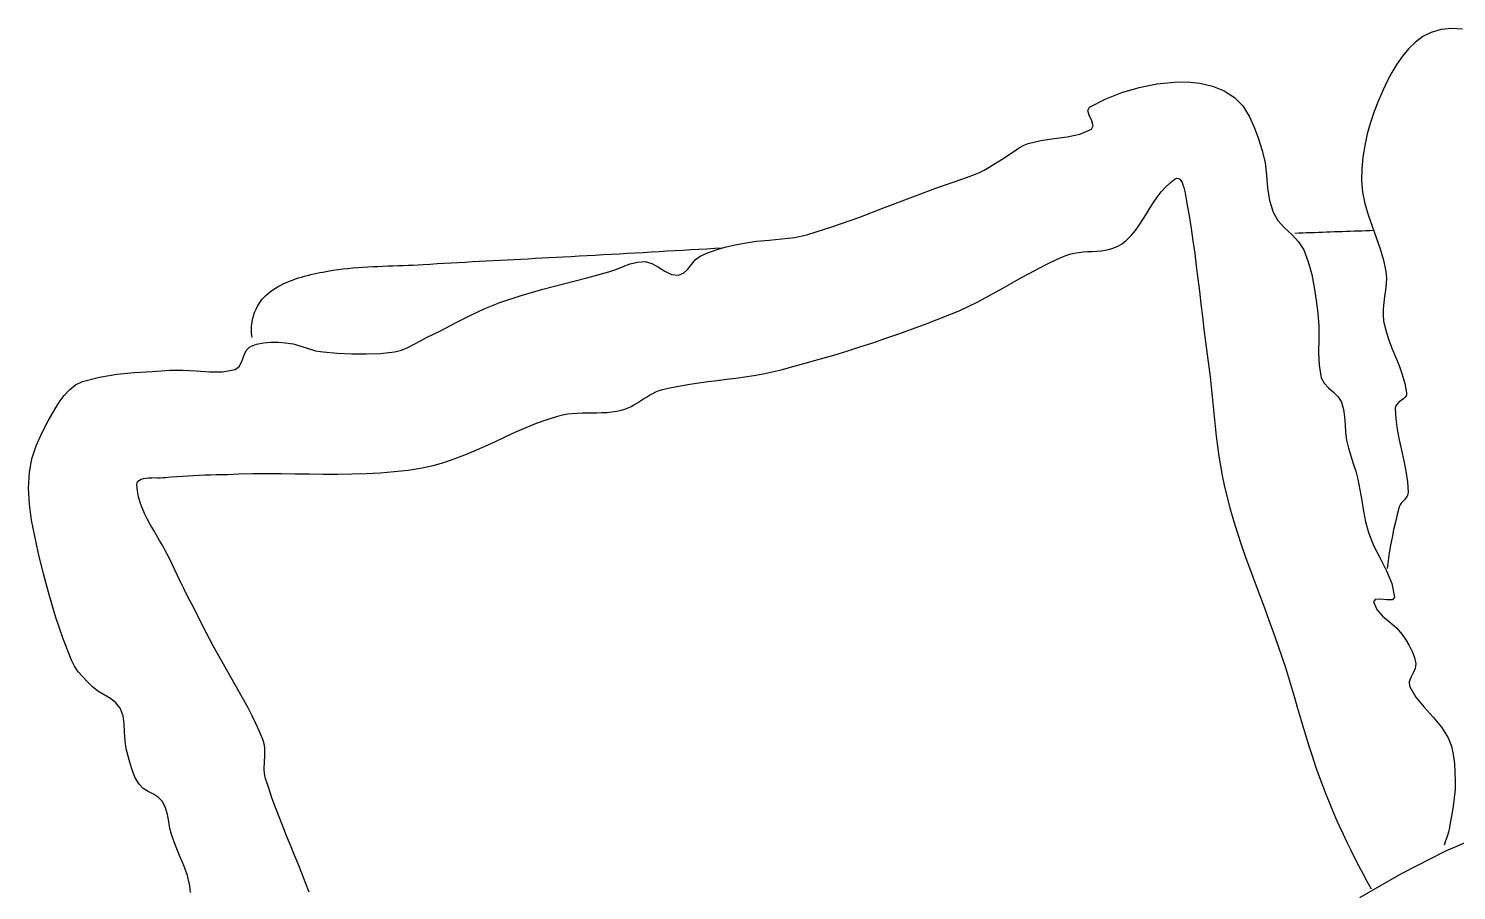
# Model space of a CAD drawing. Header units: millimetres. Extents: x -733 to 20318, y 212 to 20507.
# Drawn here: x 14499 to 15343, y 15662 to 16171 of the extents above; entities that cross this region are included whole.
import ezdxf

# ---------------------------------------------------------------- set-up
doc = ezdxf.new("R2010")
doc.units = ezdxf.units.MM
doc.layers.get('0').update_dxf_attribs({"color": 250})

msp = doc.modelspace()

# ---------------------------------------------------------------- linework, layer by layer
at = {"color": 18, "true_color": 0x000000}
for p, q in [((15322.94, 16166.21), (15318.53, 16162.94)), ((15327.81, 16168.73), (15322.94, 16166.21)), ((15333.82, 16170.46), (15327.81, 16168.73)), ((15340.04, 16170.99), (15333.82, 16170.46)), ((15346.41, 16170.66), (15340.04, 16170.99)), ((15314.52, 16159.06), (15310.9, 16154.69)), ((15318.53, 16162.94), (15314.52, 16159.06)), ((15307.62, 16149.96), (15304.64, 16145)), ((15310.9, 16154.69), (15307.62, 16149.96)), ((15165.82, 16138.28), (15176.3, 16139.42)), ((15176.3, 16139.42), (15183.73, 16139.49)), ((15183.73, 16139.49), (15191.25, 16138.7)), ((15191.25, 16138.7), (15198.59, 16136.94)), ((15301.95, 16139.93), (15299.49, 16134.89)), ((15304.64, 16145), (15301.95, 16139.93)), ((15135.33, 16129.38), (15145.2, 16133.24)), ((15145.2, 16133.24), (15155.41, 16136.21)), ((15155.41, 16136.21), (15165.82, 16138.28)), ((15198.59, 16136.94), (15205.49, 16134.15)), ((15205.49, 16134.15), (15211.69, 16130.24)), ((15211.69, 16130.24), (15216.59, 16125.28)), ((15299.49, 16134.89), (15296.69, 16128.57)), ((15124.96, 16122.67), (15125.92, 16124.63)), ((15125.83, 16119.76), (15124.96, 16122.67)), ((15125.92, 16124.63), (15135.33, 16129.38)), ((15216.59, 16125.28), (15220.36, 16119.32)), ((15294.17, 16122.09), (15291.95, 16115.48)), ((15296.69, 16128.57), (15294.17, 16122.09)), ((15127.31, 16116.53), (15125.83, 16119.76)), ((15127.25, 16111.6), (15128.18, 16113.61)), ((15128.18, 16113.61), (15127.31, 16116.53)), ((15220.36, 16119.32), (15223.33, 16112.72)), ((15291.95, 16115.48), (15290.08, 16108.76)), ((15089.77, 16103.16), (15097.29, 16104.94)), ((15097.29, 16104.94), (15105.05, 16105.97)), ((15105.05, 16105.97), (15112.8, 16106.95)), ((15112.8, 16106.95), (15120.29, 16108.6)), ((15120.29, 16108.6), (15127.25, 16111.6)), ((15223.33, 16112.72), (15225.78, 16105.82)), ((15225.78, 16105.82), (15228.03, 16098.99)), ((15290.08, 16108.76), (15288.59, 16101.96)), ((15075.91, 16094.78), (15078.64, 16096.55)), ((15078.64, 16096.55), (15081.32, 16098.43)), ((15081.32, 16098.43), (15084.02, 16100.27)), ((15084.02, 16100.27), (15086.81, 16101.9)), ((15086.81, 16101.9), (15089.77, 16103.16)), ((15228.03, 16098.99), (15229.75, 16091.78)), ((15288.59, 16101.96), (15287.51, 16095.1)), ((15063.74, 16087.42), (15066.83, 16089.17)), ((15066.83, 16089.17), (15069.86, 16091.03)), ((15069.86, 16091.03), (15072.88, 16092.93)), ((15072.88, 16092.93), (15075.91, 16094.78)), ((15229.75, 16091.78), (15230.61, 16084.35)), ((15286.88, 16088.21), (15286.73, 16081.33)), ((15287.51, 16095.1), (15286.88, 16088.21)), ((15040.26, 16078.48), (15045.39, 16080.2)), ((15045.39, 16080.2), (15050.5, 16081.95)), ((15050.5, 16081.95), (15055.57, 16083.81)), ((15055.57, 16083.81), (15060.56, 16085.87)), ((15060.56, 16085.87), (15063.74, 16087.42)), ((15170.83, 16077.38), (15173.61, 16079.94)), ((15173.61, 16079.94), (15176.69, 16082.16)), ((15176.69, 16082.16), (15177.68, 16082.56)), ((15177.68, 16082.56), (15178.57, 16082.49)), ((15178.57, 16082.49), (15179.36, 16082.01)), ((15179.36, 16082.01), (15180.06, 16081.19)), ((15180.06, 16081.19), (15180.68, 16080.07)), ((15180.68, 16080.07), (15181.23, 16078.72)), ((15230.61, 16084.35), (15231.26, 16076.88)), ((15286.73, 16081.33), (15287.31, 16074.42)), ((15004.84, 16065.22), (15019.97, 16071.04)), ((15019.97, 16071.04), (15035.16, 16076.71)), ((15035.16, 16076.71), (15040.26, 16078.48)), ((15163.78, 16068.24), (15165.97, 16071.47)), ((15165.97, 16071.47), (15168.3, 16074.54)), ((15168.3, 16074.54), (15170.83, 16077.38)), ((15181.23, 16078.72), (15181.71, 16077.2)), ((15181.71, 16077.2), (15182.13, 16075.57)), ((15182.13, 16075.57), (15182.5, 16073.88)), ((15182.5, 16073.88), (15182.82, 16072.2)), ((15182.82, 16072.2), (15183.1, 16070.58)), ((15231.26, 16076.88), (15232.32, 16069.52)), ((15287.31, 16074.42), (15288.69, 16067.64)), ((14989.68, 16059.47), (15004.84, 16065.22)), ((15159.62, 16061.52), (15161.68, 16064.9)), ((15161.68, 16064.9), (15163.78, 16068.24)), ((15183.1, 16070.58), (15183.35, 16069.08)), ((15183.35, 16069.08), (15183.57, 16067.76)), ((15183.57, 16067.76), (15184.84, 16060.37)), ((15232.32, 16069.52), (15234.44, 16062.47)), ((15234.44, 16062.47), (15237.37, 16057.62)), ((15288.69, 16067.64), (15290.64, 16060.94)), ((14958.97, 16049.23), (14974.42, 16054.06)), ((14974.42, 16054.06), (14989.68, 16059.47)), ((15153.11, 16051.73), (15155.38, 16054.88)), ((15155.38, 16054.88), (15157.54, 16058.16)), ((15157.54, 16058.16), (15159.62, 16061.52)), ((15184.84, 16060.37), (15186.02, 16052.97)), ((15237.37, 16057.62), (15241.29, 16053.37)), ((15290.64, 16060.94), (15292.94, 16054.29)), ((15292.94, 16054.29), (15295.36, 16047.65)), ((14929.3, 16045.43), (14936.78, 16046.11)), ((14936.78, 16046.11), (14944.26, 16046.72)), ((14944.26, 16046.72), (14951.68, 16047.64)), ((14951.68, 16047.64), (14958.97, 16049.23)), ((15144.97, 16043.71), (15147.95, 16046.09)), ((15147.95, 16046.09), (15150.65, 16048.78)), ((15150.65, 16048.78), (15153.11, 16051.73)), ((15186.02, 16052.97), (15187.12, 16045.55)), ((15187.12, 16045.55), (15188.15, 16038.12)), ((15241.29, 16053.37), (15245.57, 16049.34)), ((15245.57, 16049.34), (15249.54, 16045.11)), ((15247.3, 16050.22), (15249.63, 16050.31)), ((15249.63, 16050.31), (15251.97, 16050.39)), ((15251.97, 16050.39), (15254.3, 16050.47)), ((15254.3, 16050.47), (15256.63, 16050.55)), ((15256.63, 16050.55), (15258.97, 16050.63)), ((15258.97, 16050.63), (15261.3, 16050.72)), ((15261.3, 16050.72), (15263.64, 16050.8)), ((15263.64, 16050.8), (15265.97, 16050.88)), ((15265.97, 16050.88), (15268.3, 16050.96)), ((15268.3, 16050.96), (15270.64, 16051.04)), ((15270.64, 16051.04), (15272.97, 16051.13)), ((15272.97, 16051.13), (15275.31, 16051.21)), ((15275.31, 16051.21), (15277.64, 16051.29)), ((15277.64, 16051.29), (15279.97, 16051.37)), ((15279.97, 16051.37), (15282.31, 16051.45)), ((15282.31, 16051.45), (15284.64, 16051.53)), ((15284.64, 16051.53), (15286.98, 16051.62)), ((15286.98, 16051.62), (15289.31, 16051.7)), ((15289.31, 16051.7), (15291.65, 16051.78)), ((15291.65, 16051.78), (15293.98, 16051.86)), ((15295.36, 16047.65), (15297.68, 16040.98)), ((14829.25, 16036.97), (14833.97, 16037.24)), ((14833.97, 16037.24), (14838.68, 16037.5)), ((14838.68, 16037.5), (14843.4, 16037.76)), ((14843.4, 16037.76), (14848.11, 16038.03)), ((14848.11, 16038.03), (14852.83, 16038.29)), ((14852.83, 16038.29), (14857.55, 16038.55)), ((14857.55, 16038.55), (14862.26, 16038.82)), ((14862.26, 16038.82), (14866.98, 16039.09)), ((14866.98, 16039.09), (14871.69, 16039.35)), ((14871.69, 16039.35), (14876.41, 16039.62)), ((14876.41, 16039.62), (14881.12, 16039.89)), ((14881.12, 16039.89), (14885.84, 16040.15)), ((14885.84, 16040.15), (14890.56, 16040.42)), ((14890.56, 16040.42), (14895.27, 16040.69)), ((14895.27, 16040.69), (14899.99, 16040.96)), ((14895.97, 16036.64), (14900.93, 16038.8)), ((14899.99, 16040.96), (14904.7, 16041.22)), ((14900.93, 16038.8), (14906.05, 16040.55)), ((14904.7, 16041.22), (14909.42, 16041.49)), ((14906.05, 16040.55), (14911.29, 16041.99)), ((14911.29, 16041.99), (14916.59, 16043.22)), ((14916.59, 16043.22), (14921.91, 16044.31)), ((14921.91, 16044.31), (14929.3, 16045.43)), ((15111.98, 16036.88), (15114.43, 16037.73)), ((15114.43, 16037.73), (15116.97, 16038.34)), ((15116.97, 16038.34), (15119.57, 16038.76)), ((15119.57, 16038.76), (15122.22, 16039.05)), ((15122.22, 16039.05), (15124.9, 16039.24)), ((15124.9, 16039.24), (15127.58, 16039.4)), ((15127.58, 16039.4), (15130.26, 16039.57)), ((15130.26, 16039.57), (15132.9, 16039.81)), ((15132.9, 16039.81), (15135.5, 16040.16)), ((15135.5, 16040.16), (15138.02, 16040.68)), ((15138.02, 16040.68), (15140.46, 16041.41)), ((15140.46, 16041.41), (15142.78, 16042.4)), ((15142.78, 16042.4), (15144.97, 16043.71)), ((15188.15, 16038.12), (15189.13, 16030.69)), ((15249.54, 16045.11), (15252.56, 16040.3)), ((15252.56, 16040.3), (15255.28, 16033.13)), ((15297.68, 16040.98), (15299.67, 16034.25)), ((14678.99, 16028.22), (14681.92, 16028.64)), ((14681.92, 16028.64), (14684.86, 16029.01)), ((14684.86, 16029.01), (14687.81, 16029.34)), ((14687.81, 16029.34), (14690.76, 16029.62)), ((14690.76, 16029.62), (14693.72, 16029.86)), ((14693.72, 16029.86), (14696.68, 16030.06)), ((14696.68, 16030.06), (14699.64, 16030.24)), ((14699.64, 16030.24), (14702.61, 16030.4)), ((14702.61, 16030.4), (14705.58, 16030.53)), ((14705.58, 16030.53), (14708.56, 16030.65)), ((14708.56, 16030.65), (14711.53, 16030.76)), ((14711.53, 16030.76), (14714.5, 16030.87)), ((14714.5, 16030.87), (14717.48, 16030.97)), ((14717.48, 16030.97), (14720.45, 16031.08)), ((14720.45, 16031.08), (14723.42, 16031.2)), ((14723.42, 16031.2), (14726.39, 16031.33)), ((14726.39, 16031.33), (14729.36, 16031.48)), ((14729.36, 16031.48), (14732.32, 16031.65)), ((14732.32, 16031.65), (14736.46, 16031.91)), ((14736.46, 16031.91), (14740.6, 16032.17)), ((14740.6, 16032.17), (14744.74, 16032.41)), ((14744.74, 16032.41), (14748.87, 16032.65)), ((14748.87, 16032.65), (14753.01, 16032.88)), ((14753.01, 16032.88), (14757.15, 16033.11)), ((14757.15, 16033.11), (14761.29, 16033.34)), ((14761.29, 16033.34), (14765.43, 16033.56)), ((14765.43, 16033.56), (14769.57, 16033.78)), ((14769.57, 16033.78), (14773.71, 16034)), ((14773.71, 16034), (14777.85, 16034.22)), ((14777.85, 16034.22), (14781.99, 16034.43)), ((14781.99, 16034.43), (14786.13, 16034.64)), ((14786.13, 16034.64), (14790.27, 16034.86)), ((14790.27, 16034.86), (14794.41, 16035.07)), ((14794.41, 16035.07), (14798.55, 16035.29)), ((14798.55, 16035.29), (14802.69, 16035.51)), ((14802.69, 16035.51), (14806.82, 16035.73)), ((14806.82, 16035.73), (14810.96, 16035.96)), ((14810.96, 16035.96), (14815.1, 16036.18)), ((14815.1, 16036.18), (14819.82, 16036.44)), ((14819.82, 16036.44), (14824.54, 16036.71)), ((14824.54, 16036.71), (14829.25, 16036.97)), ((14841.95, 16027.29), (14846.21, 16028.73)), ((14846.21, 16028.73), (14850.45, 16030.4)), ((14850.45, 16030.4), (14854.7, 16031.95)), ((14854.7, 16031.95), (14859.01, 16033.04)), ((14859.01, 16033.04), (14863.4, 16033.34)), ((14863.4, 16033.34), (14867.51, 16032.3)), ((14867.51, 16032.3), (14871.4, 16030.15)), ((14871.4, 16030.15), (14875.21, 16027.71)), ((14886.2, 16026.44), (14888.67, 16028.81)), ((14888.67, 16028.81), (14890.9, 16031.72)), ((14890.9, 16031.72), (14893.22, 16034.55)), ((14893.22, 16034.55), (14895.97, 16036.64)), ((15090.72, 16026.59), (15095.94, 16029.36)), ((15095.94, 16029.36), (15101.22, 16032.02)), ((15101.22, 16032.02), (15106.56, 16034.54)), ((15106.56, 16034.54), (15111.98, 16036.88)), ((15189.13, 16030.69), (15190.07, 16023.24)), ((15255.28, 16033.13), (15257.29, 16025.72)), ((15299.67, 16034.25), (15301.1, 16027.42)), ((14648.32, 16019.52), (14649.97, 16020.34)), ((14649.97, 16020.34), (14651.65, 16021.1)), ((14651.65, 16021.1), (14653.37, 16021.82)), ((14653.37, 16021.82), (14655.11, 16022.48)), ((14655.11, 16022.48), (14656.87, 16023.1)), ((14656.87, 16023.1), (14658.66, 16023.68)), ((14658.66, 16023.68), (14660.45, 16024.22)), ((14660.45, 16024.22), (14662.26, 16024.73)), ((14662.26, 16024.73), (14664.08, 16025.2)), ((14664.08, 16025.2), (14665.9, 16025.65)), ((14665.9, 16025.65), (14667.72, 16026.07)), ((14667.72, 16026.07), (14669.54, 16026.46)), ((14669.54, 16026.46), (14671.35, 16026.84)), ((14671.35, 16026.84), (14673.15, 16027.2)), ((14673.15, 16027.2), (14676.07, 16027.74)), ((14676.07, 16027.74), (14678.99, 16028.22)), ((14803.12, 16017.06), (14816.06, 16020.47)), ((14816.06, 16020.47), (14829.03, 16023.81)), ((14829.03, 16023.81), (14841.95, 16027.29)), ((14875.21, 16027.71), (14879.09, 16025.81)), ((14879.09, 16025.81), (14883.19, 16025.28)), ((14883.19, 16025.28), (14886.2, 16026.44)), ((15075.19, 16017.94), (15080.36, 16020.85)), ((15080.36, 16020.85), (15085.53, 16023.74)), ((15085.53, 16023.74), (15090.72, 16026.59)), ((15190.07, 16023.24), (15190.98, 16015.8)), ((15257.29, 16025.72), (15258.79, 16018.14)), ((15301.1, 16027.42), (15301.42, 16023.8)), ((15301.42, 16023.8), (15301.31, 16020.16)), ((14637.51, 16011.42), (14638.4, 16012.4)), ((14638.4, 16012.4), (14639.33, 16013.32)), ((14639.33, 16013.32), (14640.7, 16014.52)), ((14640.7, 16014.52), (14642.13, 16015.65)), ((14642.13, 16015.65), (14643.6, 16016.72)), ((14643.6, 16016.72), (14645.13, 16017.71)), ((14645.13, 16017.71), (14646.7, 16018.65)), ((14646.7, 16018.65), (14648.32, 16019.52)), ((14777.58, 16009.15), (14790.27, 16013.36)), ((14790.27, 16013.36), (14803.12, 16017.06)), ((15059.59, 16009.47), (15064.82, 16012.22)), ((15064.82, 16012.22), (15070.02, 16015.06)), ((15070.02, 16015.06), (15075.19, 16017.94)), ((15190.98, 16015.8), (15191.87, 16008.35)), ((15258.79, 16018.14), (15259.96, 16010.48)), ((15300.4, 16012.83), (15299.89, 16009.16)), ((15300.92, 16016.49), (15300.4, 16012.83)), ((15301.31, 16020.16), (15300.92, 16016.49)), ((14632.77, 16003.2), (14633.28, 16004.48)), ((14633.28, 16004.48), (14633.85, 16005.74)), ((14633.85, 16005.74), (14634.47, 16006.96)), ((14634.47, 16006.96), (14635.15, 16008.15)), ((14635.15, 16008.15), (14635.89, 16009.29)), ((14635.89, 16009.29), (14636.68, 16010.38)), ((14636.68, 16010.38), (14637.51, 16011.42)), ((14760.05, 16001.49), (14768.71, 16005.57)), ((14768.71, 16005.57), (14777.58, 16009.15)), ((15043.51, 16002.06), (15048.95, 16004.36)), ((15048.95, 16004.36), (15054.3, 16006.84)), ((15054.3, 16006.84), (15059.59, 16009.47)), ((15191.87, 16008.35), (15192.76, 16000.9)), ((15259.96, 16010.48), (15261.01, 16002.83)), ((15299.53, 16005.5), (15299.45, 16001.86)), ((15299.89, 16009.16), (15299.53, 16005.5)), ((14630.93, 15993.79), (14630.99, 15995.14)), ((14630.99, 15995.14), (14631.13, 15996.5)), ((14631.13, 15996.5), (14631.33, 15997.86)), ((14631.33, 15997.86), (14631.59, 15999.21)), ((14631.59, 15999.21), (14631.92, 16000.56)), ((14631.92, 16000.56), (14632.31, 16001.89)), ((14632.31, 16001.89), (14632.77, 16003.2)), ((14742.98, 15992.73), (14751.5, 15997.14)), ((14751.5, 15997.14), (14760.05, 16001.49)), ((15020.9, 15993.41), (15028.46, 15996.22)), ((15028.46, 15996.22), (15036, 15999.1)), ((15036, 15999.1), (15043.51, 16002.06)), ((15192.76, 16000.9), (15193.65, 15993.45)), ((15261.01, 16002.83), (15261.57, 15995.21)), ((15261.57, 15995.21), (15261.5, 15987.51)), ((15299.45, 16001.86), (15299.81, 15998.25)), ((15299.81, 15998.25), (15301.03, 15992.84)), ((14630.94, 15992.44), (14630.93, 15993.79)), ((14631.01, 15991.11), (14630.94, 15992.44)), ((14631.17, 15989.8), (14631.01, 15991.11)), ((14631.39, 15988.51), (14631.17, 15989.8)), ((14727, 15984.52), (14730.67, 15986.58)), ((14730.67, 15986.58), (14734.38, 15988.5)), ((14734.38, 15988.5), (14742.98, 15992.73)), ((14998.02, 15985.47), (15005.67, 15988.04)), ((15005.67, 15988.04), (15013.3, 15990.69)), ((15013.3, 15990.69), (15020.9, 15993.41)), ((15193.65, 15993.45), (15194.56, 15986)), ((15261.5, 15987.51), (15261.36, 15979.81)), ((15301.03, 15992.84), (15302.72, 15987.53)), ((15302.72, 15987.53), (15304.7, 15982.3)), ((14626.4, 15977.63), (14627.81, 15980.76)), ((14627.81, 15980.76), (14630.02, 15982.95)), ((14630.02, 15982.95), (14633.93, 15984.53)), ((14633.93, 15984.53), (14638.09, 15985.4)), ((14638.09, 15985.4), (14642.41, 15985.74)), ((14642.41, 15985.74), (14646.77, 15985.71)), ((14646.77, 15985.71), (14651.06, 15985.47)), ((14651.06, 15985.47), (14655.57, 15984.76)), ((14655.57, 15984.76), (14659.99, 15983.5)), ((14659.99, 15983.5), (14664.38, 15982.04)), ((14664.38, 15982.04), (14668.79, 15980.75)), ((14668.79, 15980.75), (14673.3, 15979.98)), ((14673.3, 15979.98), (14681.73, 15979.34)), ((14681.73, 15979.34), (14690.19, 15978.92)), ((14690.19, 15978.92), (14698.66, 15978.82)), ((14698.66, 15978.82), (14707.1, 15979.14)), ((14707.1, 15979.14), (14715.49, 15980)), ((14715.49, 15980), (14719.49, 15980.97)), ((14719.49, 15980.97), (14723.3, 15982.56)), ((14723.3, 15982.56), (14727, 15984.52)), ((14967.17, 15975.91), (14974.91, 15978.19)), ((14974.91, 15978.19), (14982.64, 15980.54)), ((14982.64, 15980.54), (14990.34, 15982.97)), ((14990.34, 15982.97), (14998.02, 15985.47)), ((15194.56, 15986), (15195.5, 15978.55)), ((15195.5, 15978.55), (15196.48, 15971.12)), ((15261.36, 15979.81), (15261.66, 15972.18)), ((15304.7, 15982.3), (15306.82, 15977.1)), ((14613.76, 15968.35), (14621.3, 15969.67)), ((14621.3, 15969.67), (14623.71, 15971.38)), ((14623.71, 15971.38), (14625.22, 15974.27)), ((14625.22, 15974.27), (14626.4, 15977.63)), ((14943.83, 15969.49), (14951.62, 15971.56)), ((14951.62, 15971.56), (14959.4, 15973.7)), ((14959.4, 15973.7), (14967.17, 15975.91)), ((15196.48, 15971.12), (15197.22, 15965.29)), ((15261.66, 15972.18), (15262.94, 15964.7)), ((15306.82, 15977.1), (15308.91, 15971.9)), ((15308.91, 15971.9), (15310.81, 15966.65)), ((14526.98, 15960.49), (14531.05, 15962.45)), ((14531.05, 15962.45), (14541.07, 15965.14)), ((14541.07, 15965.14), (14551.33, 15966.83)), ((14551.33, 15966.83), (14561.74, 15967.84)), ((14561.74, 15967.84), (14572.21, 15968.53)), ((14572.21, 15968.53), (14582.63, 15969.23)), ((14582.63, 15969.23), (14590.4, 15969.33)), ((14590.4, 15969.33), (14598.23, 15968.8)), ((14598.23, 15968.8), (14606.04, 15968.27)), ((14606.04, 15968.27), (14613.76, 15968.35)), ((14889.84, 15960.97), (14895.24, 15961.79)), ((14895.24, 15961.79), (14900.67, 15962.52)), ((14900.67, 15962.52), (14906.1, 15963.21)), ((14906.1, 15963.21), (14911.54, 15963.89)), ((14911.54, 15963.89), (14916.97, 15964.58)), ((14916.97, 15964.58), (14922.39, 15965.33)), ((14922.39, 15965.33), (14927.79, 15966.16)), ((14927.79, 15966.16), (14933.17, 15967.11)), ((14933.17, 15967.11), (14938.52, 15968.21)), ((14938.52, 15968.21), (14943.83, 15969.49)), ((15197.22, 15965.29), (15197.89, 15959.45)), ((15262.94, 15964.7), (15264.57, 15961.47)), ((15264.57, 15961.47), (15267.15, 15958.74)), ((15310.81, 15966.65), (15312.36, 15961.33)), ((15312.36, 15961.33), (15313.4, 15955.88)), ((14517.33, 15950.43), (14520.15, 15954.24)), ((14520.15, 15954.24), (14523.35, 15957.67)), ((14523.35, 15957.67), (14526.98, 15960.49)), ((14862.52, 15952.23), (14864.32, 15953.36)), ((14864.32, 15953.36), (14866.13, 15954.44)), ((14866.13, 15954.44), (14867.97, 15955.45)), ((14867.97, 15955.45), (14869.86, 15956.36)), ((14869.86, 15956.36), (14871.79, 15957.13)), ((14871.79, 15957.13), (14873.78, 15957.74)), ((14873.78, 15957.74), (14879.1, 15958.98)), ((14879.1, 15958.98), (14884.45, 15960.05)), ((14884.45, 15960.05), (14889.84, 15960.97)), ((15197.89, 15959.45), (15198.51, 15953.6)), ((15198.51, 15953.6), (15199.1, 15947.75)), ((15267.15, 15958.74), (15270.11, 15956.2)), ((15270.11, 15956.2), (15272.87, 15953.54)), ((15272.87, 15953.54), (15274.85, 15950.42)), ((15312.53, 15953.38), (15311.45, 15952.31)), ((15313.24, 15954.55), (15312.53, 15953.38)), ((15313.4, 15955.88), (15313.24, 15954.55)), ((14510.82, 15939.4), (14514.86, 15946.49)), ((14514.86, 15946.49), (14517.33, 15950.43)), ((14837.95, 15944.14), (14840.87, 15944.3)), ((14840.87, 15944.3), (14843.76, 15944.57)), ((14843.76, 15944.57), (14846.63, 15944.99)), ((14846.63, 15944.99), (14849.46, 15945.59)), ((14849.46, 15945.59), (14851.45, 15946.19)), ((14851.45, 15946.19), (14853.39, 15946.96)), ((14853.39, 15946.96), (14855.27, 15947.86)), ((14855.27, 15947.86), (14857.11, 15948.87)), ((14857.11, 15948.87), (14858.93, 15949.96)), ((14858.93, 15949.96), (14860.72, 15951.08)), ((14860.72, 15951.08), (14862.52, 15952.23)), ((15199.1, 15947.75), (15199.69, 15941.89)), ((15274.85, 15950.42), (15276.11, 15946.09)), ((15276.11, 15946.09), (15276.7, 15941.59)), ((15306.88, 15948.01), (15306.59, 15946.67)), ((15306.59, 15946.67), (15306.97, 15940.43)), ((15307.7, 15949.19), (15306.88, 15948.01)), ((15308.85, 15950.27), (15307.7, 15949.19)), ((15310.16, 15951.29), (15308.85, 15950.27)), ((15311.45, 15952.31), (15310.16, 15951.29)), ((14507.03, 15932.1), (14510.82, 15939.4)), ((14793.24, 15935.4), (14799.37, 15937.9)), ((14799.37, 15937.9), (14805.58, 15940.17)), ((14805.58, 15940.17), (14811.87, 15942.16)), ((14811.87, 15942.16), (14814.68, 15942.86)), ((14814.68, 15942.86), (14817.52, 15943.35)), ((14817.52, 15943.35), (14820.4, 15943.68)), ((14820.4, 15943.68), (14823.3, 15943.88)), ((14823.3, 15943.88), (14826.22, 15943.98)), ((14826.22, 15943.98), (14829.15, 15944.02)), ((14829.15, 15944.02), (14832.09, 15944.04)), ((14832.09, 15944.04), (14835.02, 15944.07)), ((14835.02, 15944.07), (14837.95, 15944.14)), ((15199.69, 15941.89), (15200.29, 15936.04)), ((15200.29, 15936.04), (15200.94, 15930.19)), ((15276.7, 15941.59), (15276.97, 15937)), ((15276.97, 15937), (15277.26, 15932.41)), ((15306.97, 15940.43), (15307.81, 15934.23)), ((14503.76, 15924.59), (14507.03, 15932.1)), ((14775.07, 15927.2), (14781.1, 15930)), ((14781.1, 15930), (14787.15, 15932.75)), ((14787.15, 15932.75), (14793.24, 15935.4)), ((15200.94, 15930.19), (15201.64, 15924.36)), ((15277.26, 15932.41), (15277.91, 15927.89)), ((15277.91, 15927.89), (15279.05, 15923.26)), ((15307.81, 15934.23), (15308.97, 15928.05)), ((15308.97, 15928.05), (15310.29, 15921.9)), ((14501.23, 15916.87), (14503.76, 15924.59)), ((14750.71, 15916.83), (14756.87, 15919.18)), ((14756.87, 15919.18), (14762.97, 15921.73)), ((14762.97, 15921.73), (14769.03, 15924.43)), ((14769.03, 15924.43), (14775.07, 15927.2)), ((15201.64, 15924.36), (15202.43, 15918.54)), ((15279.05, 15923.26), (15280.41, 15918.68)), ((15310.29, 15921.9), (15311.64, 15915.74)), ((14499.7, 15908.94), (14501.23, 15916.87)), ((14723.5, 15910.27), (14731.73, 15911.58)), ((14731.73, 15911.58), (14738.16, 15912.97)), ((14738.16, 15912.97), (14744.48, 15914.74)), ((14744.48, 15914.74), (14750.71, 15916.83)), ((15202.43, 15918.54), (15203.32, 15912.74)), ((15203.32, 15912.74), (15204.34, 15906.97)), ((15280.41, 15918.68), (15281.86, 15914.12)), ((15281.86, 15914.12), (15283.27, 15909.55)), ((15311.64, 15915.74), (15312.86, 15909.56)), ((14499.2, 15899.5), (14499.7, 15908.94)), ((14563.18, 15901.44), (14563.33, 15902.66)), ((14563.33, 15902.66), (14563.85, 15903.62)), ((14563.85, 15903.62), (14564.68, 15904.36)), ((14564.68, 15904.36), (14565.78, 15904.91)), ((14565.78, 15904.91), (14567.1, 15905.29)), ((14567.1, 15905.29), (14568.61, 15905.53)), ((14568.61, 15905.53), (14570.24, 15905.67)), ((14570.24, 15905.67), (14571.96, 15905.73)), ((14571.96, 15905.73), (14573.71, 15905.75)), ((14573.71, 15905.75), (14575.45, 15905.74)), ((14575.45, 15905.74), (14577.14, 15905.74)), ((14577.14, 15905.74), (14578.72, 15905.77)), ((14578.72, 15905.77), (14580.15, 15905.88)), ((14580.15, 15905.88), (14583.46, 15906.21)), ((14583.46, 15906.21), (14586.77, 15906.49)), ((14586.77, 15906.49), (14590.08, 15906.72)), ((14590.08, 15906.72), (14593.4, 15906.92)), ((14593.4, 15906.92), (14596.72, 15907.08)), ((14596.72, 15907.08), (14600.04, 15907.22)), ((14600.04, 15907.22), (14603.37, 15907.34)), ((14603.37, 15907.34), (14606.69, 15907.44)), ((14606.69, 15907.44), (14610.01, 15907.53)), ((14610.01, 15907.53), (14613.34, 15907.62)), ((14613.34, 15907.62), (14616.66, 15907.71)), ((14616.66, 15907.71), (14619.99, 15907.82)), ((14619.99, 15907.82), (14623.31, 15907.93)), ((14623.31, 15907.93), (14631.66, 15908.15)), ((14631.66, 15908.15), (14640.02, 15908.23)), ((14640.02, 15908.23), (14648.4, 15908.19)), ((14648.4, 15908.19), (14656.78, 15908.09)), ((14656.78, 15908.09), (14665.16, 15907.96)), ((14665.16, 15907.96), (14673.54, 15907.87)), ((14673.54, 15907.87), (14681.91, 15907.84)), ((14681.91, 15907.84), (14690.27, 15907.92)), ((14690.27, 15907.92), (14698.62, 15908.16)), ((14698.62, 15908.16), (14706.94, 15908.6)), ((14706.94, 15908.6), (14715.24, 15909.29)), ((14715.24, 15909.29), (14723.5, 15910.27)), ((15204.34, 15906.97), (15205.51, 15901.22)), ((15283.27, 15909.55), (15284.49, 15904.94)), ((15284.49, 15904.94), (15285.79, 15898.65)), ((15312.86, 15909.56), (15313.8, 15903.36)), ((15313.8, 15903.36), (15314.32, 15897.13)), ((14499.73, 15890.03), (14499.2, 15899.5)), ((14563.49, 15897.94), (14563.18, 15901.44)), ((14564.15, 15894.5), (14563.49, 15897.94)), ((14565.11, 15891.14), (14564.15, 15894.5)), ((15205.51, 15901.22), (15206.86, 15895.52)), ((15206.86, 15895.52), (15208.87, 15887.96)), ((15285.79, 15898.65), (15286.86, 15892.3)), ((15312.94, 15893.76), (15312.06, 15892.75)), ((15313.68, 15894.8), (15312.94, 15893.76)), ((15314.17, 15895.92), (15313.68, 15894.8)), ((15314.32, 15897.13), (15314.17, 15895.92)), ((14501.03, 15880.56), (14499.73, 15890.03)), ((14566.33, 15887.84), (14565.11, 15891.14)), ((14567.77, 15884.58), (14566.33, 15887.84)), ((15208.87, 15887.96), (15211.06, 15880.46)), ((15286.86, 15892.3), (15287.9, 15885.95)), ((15287.9, 15885.95), (15289.15, 15879.65)), ((15309.01, 15888.46), (15307.82, 15883.98)), ((15309.5, 15889.63), (15309.01, 15888.46)), ((15310.24, 15890.71), (15309.5, 15889.63)), ((15311.13, 15891.74), (15310.24, 15890.71)), ((15312.06, 15892.75), (15311.13, 15891.74)), ((14502.83, 15871.16), (14501.03, 15880.56)), ((14569.37, 15881.37), (14567.77, 15884.58)), ((14571.11, 15878.18), (14569.37, 15881.37)), ((14572.93, 15875.02), (14571.11, 15878.18)), ((15211.06, 15880.46), (15213.41, 15873.01)), ((15289.15, 15879.65), (15290.79, 15873.44)), ((15306.71, 15879.48), (15305.68, 15874.96)), ((15307.82, 15883.98), (15306.71, 15879.48)), ((14504.87, 15861.84), (14502.83, 15871.16)), ((14574.79, 15871.87), (14572.93, 15875.02)), ((14576.65, 15868.72), (14574.79, 15871.87)), ((14578.47, 15865.56), (14576.65, 15868.72)), ((15213.41, 15873.01), (15215.88, 15865.6)), ((15290.79, 15873.44), (15293.88, 15865.73)), ((15304.74, 15870.42), (15303.89, 15865.86)), ((15305.68, 15874.96), (15304.74, 15870.42)), ((14507.98, 15848.85), (14504.87, 15861.84)), ((14580.2, 15862.39), (14578.47, 15865.56)), ((14581.79, 15859.2), (14580.2, 15862.39)), ((15215.88, 15865.6), (15218.46, 15858.21)), ((15293.88, 15865.73), (15297.73, 15858.24)), ((15303.13, 15861.29), (15302.45, 15856.71)), ((15303.89, 15865.86), (15303.13, 15861.29)), ((14583.59, 15855.42), (14581.79, 15859.2)), ((14585.4, 15851.65), (14583.59, 15855.42)), ((14587.22, 15847.89), (14585.4, 15851.65)), ((15218.46, 15858.21), (15221.12, 15850.85)), ((15297.73, 15858.24), (15301.58, 15850.77)), ((15302.45, 15856.71), (15301.86, 15852.11)), ((14511.48, 15835.94), (14507.98, 15848.85)), ((14589.06, 15844.13), (14587.22, 15847.89)), ((14590.92, 15840.38), (14589.06, 15844.13)), ((15221.12, 15850.85), (15223.83, 15843.51)), ((15223.83, 15843.51), (15226.57, 15836.17)), ((15301.58, 15850.77), (15304.69, 15843.14)), ((15304.69, 15843.14), (15306.29, 15835.14)), ((14515.4, 15823.15), (14511.48, 15835.94)), ((14592.78, 15836.64), (14590.92, 15840.38)), ((14594.66, 15832.9), (14592.78, 15836.64)), ((15226.57, 15836.17), (15229.31, 15828.84)), ((15306.29, 15835.14), (15305.03, 15833.61)), ((14596.55, 15829.17), (14594.66, 15832.9)), ((14598.44, 15825.44), (14596.55, 15829.17)), ((15229.31, 15828.84), (15232.04, 15821.5)), ((15294.8, 15833.81), (15293.8, 15832.32)), ((15293.8, 15832.32), (15295.77, 15827.79)), ((15297.91, 15833.89), (15294.8, 15833.81)), ((15295.77, 15827.79), (15299.16, 15823.99)), ((15301.78, 15833.51), (15297.91, 15833.89)), ((15305.03, 15833.61), (15301.78, 15833.51)), ((14519.73, 15810.5), (14515.4, 15823.15)), ((14600.35, 15821.71), (14598.44, 15825.44)), ((14602.25, 15817.99), (14600.35, 15821.71)), ((14604.17, 15814.27), (14602.25, 15817.99)), ((15232.04, 15821.5), (15234.72, 15814.14)), ((15299.16, 15823.99), (15303.26, 15820.53)), ((15303.26, 15820.53), (15307.38, 15817.05)), ((14524.51, 15798.02), (14519.73, 15810.5)), ((14606.09, 15810.55), (14604.17, 15814.27)), ((14608.51, 15805.97), (14606.09, 15810.55)), ((15234.72, 15814.14), (15237.33, 15806.77)), ((15307.38, 15817.05), (15310.84, 15813.15)), ((15310.84, 15813.15), (15312.97, 15809.92)), ((15312.97, 15809.92), (15314.95, 15806.57)), ((14611, 15801.42), (14608.51, 15805.97)), ((14613.55, 15796.9), (14611, 15801.42)), ((15237.33, 15806.77), (15239.84, 15799.36)), ((15314.95, 15806.57), (15316.66, 15803.09)), ((15316.66, 15803.09), (15317.98, 15799.48)), ((14526.3, 15794.44), (14524.51, 15798.02)), ((14528.59, 15791.14), (14526.3, 15794.44)), ((14616.13, 15792.39), (14613.55, 15796.9)), ((15239.84, 15799.36), (15241.73, 15793.54)), ((15241.73, 15793.54), (15243.55, 15787.71)), ((15318.48, 15793.06), (15317.25, 15790.38)), ((15317.98, 15799.48), (15318.8, 15795.76)), ((15318.8, 15795.76), (15318.48, 15793.06)), ((14531.23, 15788.04), (14528.59, 15791.14)), ((14534.06, 15785.1), (14531.23, 15788.04)), ((14536.95, 15782.25), (14534.06, 15785.1)), ((14618.73, 15787.89), (14616.13, 15792.39)), ((14621.32, 15783.39), (14618.73, 15787.89)), ((15243.55, 15787.71), (15245.32, 15781.85)), ((15315.8, 15787.74), (15314.85, 15785.14)), ((15314.85, 15785.14), (15315.1, 15782.61)), ((15317.25, 15790.38), (15315.8, 15787.74)), ((14540.22, 15779.65), (14536.95, 15782.25)), ((14543.89, 15777.44), (14540.22, 15779.65)), ((14547.55, 15775.26), (14543.89, 15777.44)), ((14623.89, 15778.87), (14621.32, 15783.39)), ((14626.41, 15774.34), (14623.89, 15778.87)), ((15245.32, 15781.85), (15247.06, 15775.99)), ((15247.06, 15775.99), (15248.78, 15770.12)), ((15315.1, 15782.61), (15318.91, 15776.05)), ((15318.91, 15776.05), (15323.76, 15770.11)), ((14550.83, 15772.76), (14547.55, 15775.26)), ((14553.33, 15769.58), (14550.83, 15772.76)), ((14555.01, 15765.11), (14553.33, 15769.58)), ((14628.87, 15769.77), (14626.41, 15774.34)), ((14631.25, 15765.17), (14628.87, 15769.77)), ((15248.78, 15770.12), (15250.5, 15764.25)), ((15323.76, 15770.11), (15329, 15764.38)), ((14555.71, 15760.32), (14555.01, 15765.11)), ((14555.94, 15755.36), (14555.71, 15760.32)), ((14633.52, 15760.52), (14631.25, 15765.17)), ((14635.67, 15755.81), (14633.52, 15760.52)), ((15250.5, 15764.25), (15252.24, 15758.38)), ((15329, 15764.38), (15333.95, 15758.48)), ((14556.18, 15750.39), (14555.94, 15755.36)), ((14556.93, 15745.56), (14556.18, 15750.39)), ((14637.68, 15751.04), (14635.67, 15755.81)), ((14638.23, 15749.37), (14637.68, 15751.04)), ((15252.24, 15758.38), (15254, 15752.52)), ((15254, 15752.52), (15255.81, 15746.68)), ((15333.95, 15758.48), (15337.95, 15752.02)), ((15337.95, 15752.02), (15339.8, 15747.21)), ((14558, 15741.21), (14556.93, 15745.56)), ((14638.59, 15747.65), (14638.23, 15749.37)), ((14638.79, 15745.9), (14638.59, 15747.65)), ((14638.74, 15740.5), (14638.83, 15742.31)), ((14638.86, 15744.12), (14638.79, 15745.9)), ((14638.83, 15742.31), (14638.86, 15744.12)), ((15255.81, 15746.68), (15257.68, 15740.86)), ((15339.8, 15747.21), (15340.96, 15742.16)), ((15340.96, 15742.16), (15341.62, 15736.96)), ((14559.15, 15736.85), (14558, 15741.21)), ((14560.52, 15732.57), (14559.15, 15736.85)), ((14638.45, 15735.03), (14638.52, 15736.85)), ((14638.46, 15733.23), (14638.45, 15735.03)), ((14638.52, 15736.85), (14638.63, 15738.67)), ((14638.63, 15738.67), (14638.74, 15740.5)), ((15257.68, 15740.86), (15259.62, 15735.07)), ((15259.62, 15735.07), (15261.65, 15729.31)), ((15341.62, 15736.96), (15341.94, 15731.71)), ((14562.25, 15728.47), (14560.52, 15732.57)), ((14564.47, 15724.64), (14562.25, 15728.47)), ((14638.57, 15731.44), (14638.46, 15733.23)), ((14638.82, 15729.69), (14638.57, 15731.44)), ((14639.24, 15727.97), (14638.82, 15729.69)), ((14641.07, 15722.27), (14639.24, 15727.97)), ((15261.65, 15729.31), (15263.79, 15723.58)), ((15341.94, 15731.71), (15342.09, 15726.5)), ((15342.09, 15726.5), (15342, 15721.53)), ((14566.86, 15722.23), (14564.47, 15724.64)), ((14569.85, 15720.4), (14566.86, 15722.23)), ((14573.02, 15718.75), (14569.85, 15720.4)), ((14575.97, 15716.89), (14573.02, 15718.75)), ((14578.28, 15714.43), (14575.97, 15716.89)), ((14643.01, 15716.61), (14641.07, 15722.27)), ((14645.06, 15710.99), (14643.01, 15716.61)), ((15263.79, 15723.58), (15265.67, 15718.79)), ((15265.67, 15718.79), (15267.61, 15714.01)), ((15341.56, 15716.58), (15340.88, 15711.64)), ((15342, 15721.53), (15341.56, 15716.58)), ((14580.08, 15710.75), (14578.28, 15714.43)), ((14581.22, 15706.78), (14580.08, 15710.75)), ((14647.19, 15705.39), (14645.06, 15710.99)), ((15267.61, 15714.01), (15269.6, 15709.25)), ((15269.6, 15709.25), (15271.64, 15704.51)), ((15340.88, 15711.64), (15340.05, 15706.72)), ((14582, 15702.65), (14581.22, 15706.78)), ((14582.76, 15698.51), (14582, 15702.65)), ((14649.38, 15699.82), (14647.19, 15705.39)), ((14651.62, 15694.26), (14649.38, 15699.82)), ((15271.64, 15704.51), (15273.74, 15699.79)), ((15273.74, 15699.79), (15275.89, 15695.1)), ((15339.18, 15701.81), (15338.65, 15699.13)), ((15340.05, 15706.72), (15339.18, 15701.81)), ((14583.79, 15694.47), (14582.76, 15698.51)), ((14585.99, 15688.5), (14583.79, 15694.47)), ((14653.89, 15688.72), (14651.62, 15694.26)), ((15275.89, 15695.1), (15278.09, 15690.43)), ((15336.43, 15691.22), (15335.48, 15688.66)), ((15362.86, 15696.5), (15336.37, 15685.11)), ((15337.27, 15693.83), (15336.43, 15691.22)), ((15338.02, 15696.46), (15337.27, 15693.83)), ((15338.65, 15699.13), (15338.02, 15696.46)), ((14588.44, 15682.6), (14585.99, 15688.5)), ((14656.17, 15683.18), (14653.89, 15688.72)), ((14658.45, 15677.63), (14656.17, 15683.18)), ((15278.09, 15690.43), (15280.35, 15685.79)), ((15280.35, 15685.79), (15282.66, 15681.18)), ((15336.37, 15685.11), (15310.58, 15672.04)), ((14590.88, 15676.7), (14588.44, 15682.6)), ((14593.01, 15670.73), (14590.88, 15676.7)), ((14660.7, 15672.08), (14658.45, 15677.63)), ((15282.66, 15681.18), (15285.02, 15676.59)), ((15285.02, 15676.59), (15287.43, 15672.03)), ((14594.57, 15664.59), (14593.01, 15670.73)), ((14662.91, 15666.51), (14660.7, 15672.08)), ((14665.06, 15660.92), (14662.91, 15666.51)), ((15310.58, 15672.04), (15285.47, 15657.67)), ((15287.43, 15672.03), (15289.89, 15667.5)), ((15289.89, 15667.5), (15292.4, 15662.99)), ((14594.85, 15660.8), (14594.57, 15664.59))]:
    msp.add_line(p, q, dxfattribs=at)

doc.saveas('drawing.dxf')
